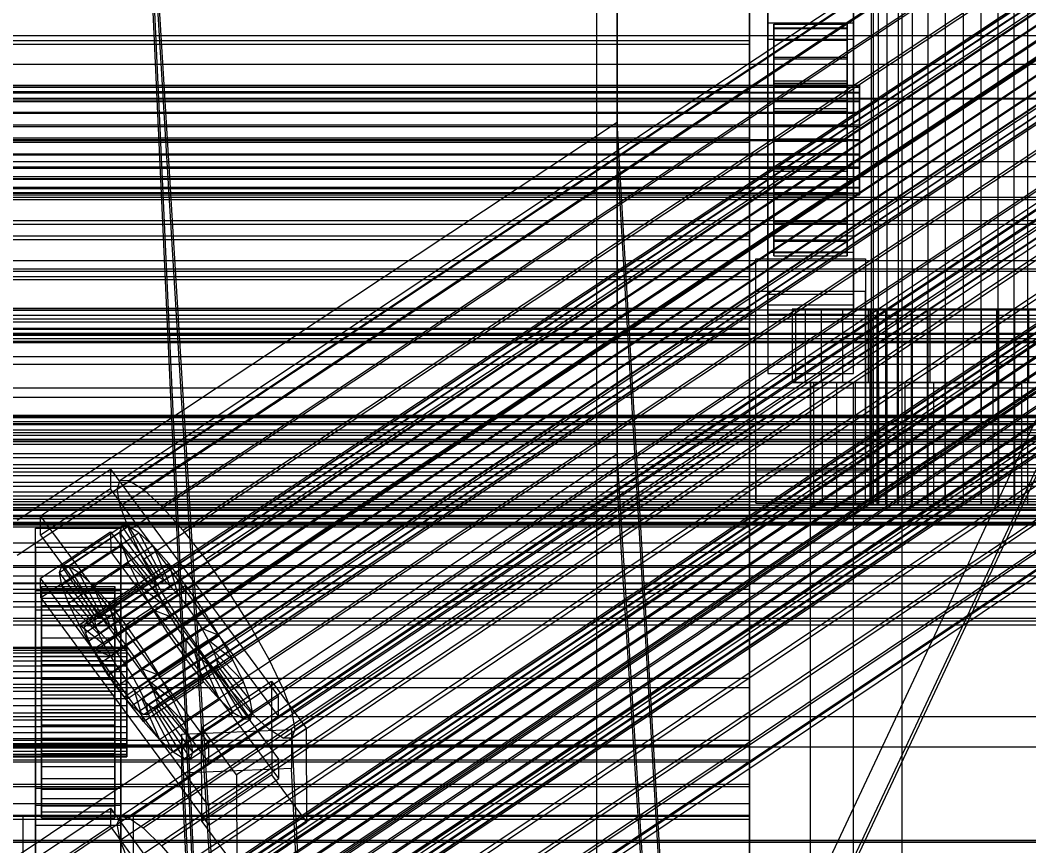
# Model space of a CAD drawing. Header units: millimetres. Extents: x -2500 to 58855, y -53268 to 6837.
# Drawn here: x 130.5 to 295.7, y -35105.9 to -34970.6 of the extents above; entities that cross this region are included whole.
import ezdxf

# ---------------------------------------------------------------- set-up
doc = ezdxf.new("R2010")
doc.units = ezdxf.units.MM
for name, color, linetype, lineweight in [('COTAS_R', 1, 'Continuous', 0), ('frontal_briquetadora', 7, 'Continuous', 0), ('frontal_C01', 7, 'Continuous', 0), ('frontal_C02', 7, 'Continuous', 0), ('frontal_C03', 7, 'Continuous', 0), ('frontal_C05', 7, 'Continuous', 0), ('frontal_dos-mix', 7, 'Continuous', 0), ('frontal_mezcladora', 7, 'Continuous', 0), ('frontal_mix-C02', 7, 'Continuous', 0), ('frontal_secador', 7, 'Continuous', 0), ('frontal_tolva-C01', 7, 'Continuous', 0)]:
    doc.layers.add(name, color=color, linetype=linetype, lineweight=lineweight)
doc.dimstyles.new('R19_100', dxfattribs={"dimtxt": 250, "dimasz": 150, "dimexe": 150, "dimexo": 80, "dimgap": 100, "dimtad": 1, "dimtih": 1, "dimtoh": 1, "dimdsep": 46, "dimcen": 0.09, "dimadec": 0, "dimazin": 0, "dimtfac": 1, "dimtdec": 4, "dimtofl": 0, "dimtmove": 0, "dimatfit": 3, "dimfxl": 1, "dimtolj": 1, "dimtzin": 0, "dimarcsym": 0})

# ---------------------------------------------------------------- blocks, each defined once
blk = doc.blocks.new('*D37')
at = {"layer": 'COTAS_R', "color": 0, "lineweight": -2, "transparency": 16777216}
for p, q in [((-1750, -35420), (-1750, -34450)), ((2600, -35420), (2600, -34450)), ((-1600, -34600), (2450, -34600))]:
    blk.add_line(p, q, dxfattribs=at)
at = {"layer": 'COTAS_R', "color": 0, "transparency": 16777216}
for points in [[(-1600, -34575), (-1600, -34625), (-1750, -34600)], [(2450, -34575), (2450, -34625), (2600, -34600)]]:
    blk.add_solid(points, dxfattribs=at)
at = {"layer": 'Defpoints', "color": 0, "transparency": 16777216}
for p in [(2600, -34600), (-1750, -35500), (2600, -35500)]:
    blk.add_point(p, dxfattribs=at)

msp = doc.modelspace()

# ---------------------------------------------------------------- linework, layer by layer
at = {"layer": 'frontal_briquetadora'}
for p, q in [((-1330, -35000), (490, -35000)), ((-1330, -35010), (490, -35010))]:
    msp.add_line(p, q, dxfattribs=at)
at = {"layer": 'frontal_C01'}
for p, q in [((250, -35735.764), (250, -32680.37)), ((250, -32685.104), (250, -35740.498)), ((228.298, -34987.381), (228.298, -34675.195)), ((228.298, -34680.882), (228.298, -34993.069)), ((146.872, -35046.022), (331.181, -34923.69)), ((148.32, -35046.029), (332.629, -34923.698)), ((146.383, -35047.455), (330.692, -34925.124)), ((150.629, -35047.476), (334.938, -34925.145)), ((141.045, -35069.965), (354.844, -34928.061)), ((141.218, -35069.457), (355.017, -34927.553)), ((141.731, -35069.46), (355.53, -34927.555)), ((142.549, -35069.973), (356.348, -34928.068)), ((146.887, -35050.232), (331.197, -34927.9)), ((153.641, -35050.265), (337.95, -34927.934)), ((141.224, -35070.949), (355.022, -34929.044)), ((143.617, -35070.961), (357.415, -34929.056)), ((141.742, -35072.341), (355.541, -34930.437)), ((144.861, -35072.357), (358.659, -34930.452)), ((148.35, -35054.162), (332.659, -34931.83)), ((157.152, -35054.205), (341.461, -34931.874)), ((142.565, -35074.048), (356.363, -34932.143)), ((359.995, -34932.161), (146.196, -35074.066)), ((143.635, -35075.952), (357.434, -34934.047)), ((147.533, -35075.971), (361.332, -34934.067)), ((144.881, -35077.924), (358.68, -34936.019)), ((148.779, -35077.943), (362.578, -34936.039)), ((150.672, -35058.977), (334.981, -34936.646)), ((345.231, -34936.697), (160.922, -35059.028)), ((146.218, -35079.829), (360.017, -34937.925)), ((149.85, -35079.847), (363.648, -34937.943)), ((147.554, -35081.538), (361.352, -34939.634)), ((150.672, -35081.553), (364.471, -34939.649)), ((148.798, -35082.934), (362.596, -34941.03)), ((151.191, -35082.946), (364.989, -34941.042)), ((149.865, -35083.922), (363.664, -34942.018)), ((150.683, -35084.435), (364.482, -34942.531)), ((151.196, -35084.438), (364.995, -34942.533)), ((151.369, -35083.93), (365.168, -34942.025)), ((153.694, -35064.351), (338.003, -34942.02)), ((164.693, -35064.406), (349.002, -34942.074)), ((157.211, -35069.916), (341.52, -34947.585)), ((168.21, -35069.971), (352.519, -34947.639)), ((160.982, -35075.293), (345.291, -34952.962)), ((171.232, -35075.344), (355.541, -34953.013)), ((164.752, -35080.116), (349.061, -34957.785)), ((173.554, -35080.16), (357.863, -34957.829)), ((168.263, -35084.057), (352.572, -34961.725)), ((175.016, -35084.09), (359.326, -34961.759)), ((171.275, -35086.845), (355.584, -34964.514)), ((175.521, -35086.867), (359.83, -34964.535)), ((173.584, -35088.293), (357.893, -34965.961)), ((175.032, -35088.3), (359.341, -34965.968)), ((450, -34983.421), (-450, -34983.421)), ((228.298, -34987.381), (130, -35052.625)), ((250, -35358.334), (228.298, -34987.381)), ((228.298, -34987.381), (228.298, -34993.069)), ((130, -35058.312), (228.298, -34993.069)), ((228.298, -34993.069), (250, -35364.021)), ((-450, -34996.228), (450, -34996.228)), ((133.809, -35051.836), (145.277, -35044.225)), ((145.277, -35044.225), (145.289, -35047.426)), ((145.277, -35044.225), (172.809, -35081.464)), ((146.383, -35047.455), (146.872, -35046.022)), ((146.872, -35046.022), (148.32, -35046.029)), ((148.32, -35046.029), (150.629, -35047.476)), ((145.289, -35047.426), (133.821, -35055.038)), ((172.821, -35084.665), (145.289, -35047.426)), ((146.887, -35050.232), (146.383, -35047.455)), ((150.629, -35047.476), (153.641, -35050.265)), ((148.35, -35054.162), (146.887, -35050.232)), ((153.641, -35050.265), (157.152, -35054.205)), ((133.821, -35055.038), (133.809, -35051.836)), ((161.341, -35089.075), (133.809, -35051.836)), ((133, -35057.064), (133, -35053.862)), ((133, -35053.862), (147, -35053.862)), ((133, -35099.336), (133, -35053.862)), ((137.313, -35060.047), (147.143, -35053.523)), ((138.396, -35060.053), (148.226, -35053.528)), ((147.143, -35053.523), (146.777, -35054.595)), ((147, -35053.862), (147, -35057.064)), ((147, -35053.862), (147, -35099.336)), ((148.226, -35053.528), (147.143, -35053.523)), ((147.143, -35053.523), (152.686, -35061.845)), ((149.953, -35054.611), (148.226, -35053.528)), ((148.226, -35053.528), (153.199, -35061.848)), ((150.672, -35058.977), (148.35, -35054.162)), ((157.152, -35054.205), (160.922, -35059.028)), ((133.821, -35055.038), (161.353, -35092.277)), ((133.847, -35062.082), (145.315, -35054.47)), ((136.948, -35061.12), (146.777, -35054.595)), ((140.123, -35061.135), (149.953, -35054.611)), ((145.315, -35054.47), (145.327, -35057.672)), ((145.315, -35054.47), (172.847, -35091.709)), ((146.777, -35054.595), (152.513, -35062.353)), ((146.777, -35054.595), (147.155, -35056.672)), ((152.207, -35056.697), (149.953, -35054.611)), ((149.953, -35054.611), (154.017, -35062.361)), ((147, -35057.064), (133, -35057.064)), ((133, -35057.064), (133, -35102.537)), ((137.325, -35063.196), (147.155, -35056.672)), ((142.377, -35063.221), (152.207, -35056.697)), ((147, -35102.537), (147, -35057.064)), ((147.155, -35056.672), (152.692, -35063.337)), ((147.155, -35056.672), (148.249, -35059.612)), ((154.833, -35059.645), (152.207, -35056.697)), ((152.207, -35056.697), (155.085, -35063.349)), ((145.327, -35057.672), (133.859, -35065.284)), ((172.859, -35094.911), (145.327, -35057.672)), ((153.694, -35064.351), (150.672, -35058.977)), ((160.922, -35059.028), (164.693, -35064.406)), ((136.948, -35061.12), (137.313, -35060.047)), ((142.856, -35068.37), (137.313, -35060.047)), ((137.313, -35060.047), (138.396, -35060.053)), ((143.369, -35068.372), (138.396, -35060.053)), ((138.396, -35060.053), (140.123, -35061.135)), ((138.419, -35066.136), (148.249, -35059.612)), ((145.003, -35066.169), (154.833, -35059.645)), ((148.249, -35059.612), (153.21, -35064.73)), ((148.249, -35059.612), (149.985, -35063.214)), ((157.653, -35063.252), (154.833, -35059.645)), ((154.833, -35059.645), (156.329, -35064.745)), ((133.859, -35065.284), (133.847, -35062.082)), ((161.379, -35099.321), (133.847, -35062.082)), ((142.683, -35068.878), (136.948, -35061.12)), ((137.325, -35063.196), (136.948, -35061.12)), ((144.188, -35068.885), (140.123, -35061.135)), ((140.123, -35061.135), (142.377, -35063.221)), ((152.513, -35062.353), (142.683, -35068.878)), ((152.686, -35061.845), (142.856, -35068.37)), ((153.199, -35061.848), (143.369, -35068.372)), ((154.017, -35062.361), (144.188, -35068.885)), ((152.513, -35062.353), (152.686, -35061.845)), ((152.692, -35063.337), (152.513, -35062.353)), ((152.686, -35061.845), (153.199, -35061.848)), ((153.199, -35061.848), (154.017, -35062.361)), ((154.017, -35062.361), (155.085, -35063.349)), ((133, -35067.31), (133, -35064.108)), ((133, -35064.108), (147, -35064.108)), ((133, -35109.581), (133, -35064.108)), ((134, -35073.394), (134, -35063.414)), ((134, -35063.414), (134, -35063.745)), ((134, -35063.414), (146, -35063.414)), ((134, -35064.375), (134, -35063.414)), ((134, -35073.55), (134, -35063.745)), ((134, -35063.745), (134, -35065.346)), ((134, -35063.745), (146, -35063.745)), ((142.862, -35069.861), (137.325, -35063.196)), ((138.419, -35066.136), (137.325, -35063.196)), ((140.156, -35069.738), (149.985, -35063.214)), ((145.255, -35069.873), (142.377, -35063.221)), ((142.377, -35063.221), (145.003, -35066.169)), ((152.692, -35063.337), (142.862, -35069.861)), ((155.085, -35063.349), (145.255, -35069.873)), ((146, -35063.745), (146, -35063.414)), ((146, -35063.414), (146, -35073.394)), ((146, -35063.414), (146, -35064.375)), ((146, -35065.346), (146, -35063.745)), ((146, -35063.745), (146, -35073.55)), ((147, -35064.108), (147, -35067.31)), ((147, -35064.108), (147, -35109.581)), ((157.653, -35063.252), (147.823, -35069.777)), ((149.985, -35063.214), (154.033, -35066.436)), ((149.985, -35063.214), (152.246, -35067.234)), ((153.21, -35064.73), (152.692, -35063.337)), ((155.085, -35063.349), (156.329, -35064.745)), ((157.665, -35066.454), (157.653, -35063.252)), ((160.474, -35067.275), (157.653, -35063.252)), ((133.859, -35065.284), (161.391, -35102.523)), ((134, -35073.849), (134, -35064.375)), ((134, -35064.375), (146, -35064.375)), ((134, -35066.563), (134, -35064.375)), ((134, -35074.309), (134, -35065.346)), ((134, -35065.346), (134, -35068.107)), ((134, -35065.346), (146, -35065.346)), ((153.21, -35064.73), (143.38, -35071.254)), ((146, -35064.375), (146, -35073.849)), ((146, -35064.375), (146, -35066.563)), ((146, -35068.107), (146, -35065.346)), ((146, -35065.346), (146, -35074.309)), ((156.329, -35064.745), (146.499, -35071.269)), ((154.033, -35066.436), (153.21, -35064.73)), ((157.211, -35069.916), (153.694, -35064.351)), ((156.329, -35064.745), (157.665, -35066.454)), ((164.693, -35064.406), (168.21, -35069.971)), ((147, -35067.31), (133, -35067.31)), ((133, -35067.31), (133, -35112.783)), ((134, -35074.885), (134, -35066.563)), ((134, -35066.563), (146, -35066.563)), ((134, -35069.829), (134, -35066.563)), ((143.38, -35071.254), (138.419, -35066.136)), ((140.156, -35069.738), (138.419, -35066.136)), ((142.416, -35073.758), (152.246, -35067.234)), ((154.033, -35066.436), (144.203, -35072.96)), ((146.499, -35071.269), (145.003, -35066.169)), ((145.003, -35066.169), (147.823, -35069.777)), ((146, -35066.563), (146, -35074.885)), ((146, -35066.563), (146, -35069.829)), ((147, -35112.783), (147, -35067.31)), ((147.835, -35072.978), (157.665, -35066.454)), ((150.644, -35073.799), (160.474, -35067.275)), ((152.246, -35067.234), (155.103, -35068.34)), ((152.246, -35067.234), (154.877, -35071.397)), ((155.103, -35068.34), (154.033, -35066.436)), ((157.665, -35066.454), (159.001, -35068.359)), ((160.474, -35067.275), (159.001, -35068.359)), ((163.105, -35071.438), (160.474, -35067.275)), ((134, -35075.617), (134, -35068.107)), ((134, -35068.107), (134, -35071.84)), ((134, -35068.107), (146, -35068.107)), ((142.856, -35068.37), (142.683, -35068.878)), ((142.683, -35068.878), (142.862, -35069.861)), ((143.369, -35068.372), (142.856, -35068.37)), ((144.188, -35068.885), (143.369, -35068.372)), ((145.255, -35069.873), (144.188, -35068.885)), ((155.103, -35068.34), (145.274, -35074.864)), ((146, -35071.84), (146, -35068.107)), ((146, -35068.107), (146, -35075.617)), ((159.001, -35068.359), (149.171, -35074.884)), ((156.35, -35070.312), (155.103, -35068.34)), ((159.001, -35068.359), (160.247, -35070.331)), ((134, -35076.432), (134, -35069.829)), ((134, -35069.829), (146, -35069.829)), ((134, -35073.949), (134, -35069.829)), ((144.203, -35072.96), (140.156, -35069.738)), ((142.416, -35073.758), (140.156, -35069.738)), ((141.045, -35069.965), (141.218, -35069.457)), ((141.224, -35070.949), (141.045, -35069.965)), ((141.218, -35069.457), (141.731, -35069.46)), ((141.731, -35069.46), (142.549, -35069.973)), ((142.549, -35069.973), (143.617, -35070.961)), ((142.862, -35069.861), (143.38, -35071.254)), ((146.499, -35071.269), (145.255, -35069.873)), ((146, -35069.829), (146, -35076.432)), ((146, -35069.829), (146, -35073.949)), ((156.35, -35070.312), (146.52, -35076.836)), ((147.823, -35069.777), (147.835, -35072.978)), ((147.823, -35069.777), (150.644, -35073.799)), ((160.247, -35070.331), (150.417, -35076.856)), ((154.877, -35071.397), (156.35, -35070.312)), ((157.686, -35072.217), (156.35, -35070.312)), ((160.982, -35075.293), (157.211, -35069.916)), ((163.105, -35071.438), (160.247, -35070.331)), ((160.247, -35070.331), (161.318, -35072.235)), ((168.21, -35069.971), (171.232, -35075.344)), ((134, -35077.385), (134, -35071.84)), ((134, -35071.84), (134, -35076.292)), ((134, -35071.84), (146, -35071.84)), ((141.742, -35072.341), (141.224, -35070.949)), ((142.565, -35074.048), (141.742, -35072.341)), ((143.38, -35071.254), (144.203, -35072.96)), ((143.617, -35070.961), (144.861, -35072.357)), ((144.861, -35072.357), (146.196, -35074.066)), ((145.047, -35077.921), (154.877, -35071.397)), ((146, -35076.292), (146, -35071.84)), ((146, -35071.84), (146, -35077.385)), ((147.835, -35072.978), (146.499, -35071.269)), ((157.686, -35072.217), (147.856, -35078.742)), ((161.318, -35072.235), (151.488, -35078.76)), ((153.275, -35077.962), (163.105, -35071.438)), ((154.877, -35071.397), (157.698, -35075.419)), ((157.698, -35075.419), (157.686, -35072.217)), ((159.022, -35073.926), (157.686, -35072.217)), ((165.365, -35075.457), (161.318, -35072.235)), ((161.318, -35072.235), (162.14, -35073.942)), ((165.365, -35075.457), (163.105, -35071.438)), ((-148, -35073.394), (148, -35073.394)), ((-148, -35073.55), (148, -35073.55)), ((-148, -35073.849), (148, -35073.849)), ((134, -35073.55), (134, -35073.394)), ((146, -35073.394), (134, -35073.394)), ((134, -35073.394), (134, -35073.849)), ((134, -35074.309), (134, -35073.55)), ((146, -35073.55), (134, -35073.55)), ((146, -35073.849), (134, -35073.849)), ((134, -35073.849), (134, -35074.885)), ((134, -35078.384), (134, -35073.949)), ((134, -35073.949), (146, -35073.949)), ((134, -35078.644), (134, -35073.949)), ((145.274, -35074.864), (142.416, -35073.758)), ((145.047, -35077.921), (142.416, -35073.758)), ((143.635, -35075.952), (142.565, -35074.048)), ((144.203, -35072.96), (145.274, -35074.864)), ((146, -35073.394), (146, -35073.55)), ((146, -35073.849), (146, -35073.394)), ((146, -35073.55), (146, -35074.309)), ((146, -35074.885), (146, -35073.849)), ((146, -35073.949), (146, -35078.384)), ((146, -35073.949), (146, -35078.644)), ((146.196, -35074.066), (147.533, -35075.971)), ((149.171, -35074.884), (147.835, -35072.978)), ((148, -35073.55), (148, -35073.394)), ((148, -35073.394), (148, -35073.849)), ((148, -35074.309), (148, -35073.55)), ((148, -35073.849), (148, -35074.885)), ((149.171, -35074.884), (150.644, -35073.799)), ((159.022, -35073.926), (149.192, -35080.451)), ((150.644, -35073.799), (153.275, -35077.962)), ((162.14, -35073.942), (152.311, -35080.466)), ((160.518, -35079.027), (159.022, -35073.926)), ((160.266, -35075.322), (159.022, -35073.926)), ((167.102, -35079.06), (162.14, -35073.942)), ((162.14, -35073.942), (162.659, -35075.334)), ((-148, -35074.309), (148, -35074.309)), ((-148, -35074.885), (148, -35074.885)), ((-148, -35075.617), (148, -35075.617)), ((134, -35075.617), (134, -35074.309)), ((146, -35074.309), (134, -35074.309)), ((146, -35074.885), (134, -35074.885)), ((134, -35074.885), (134, -35076.432)), ((134, -35077.385), (134, -35075.617)), ((146, -35075.617), (134, -35075.617)), ((145.274, -35074.864), (146.52, -35076.836)), ((146, -35074.309), (146, -35075.617)), ((146, -35076.432), (146, -35074.885)), ((146, -35075.617), (146, -35077.385)), ((147.868, -35081.943), (157.698, -35075.419)), ((148, -35075.617), (148, -35074.309)), ((148, -35074.885), (148, -35076.432)), ((148, -35077.385), (148, -35075.617)), ((150.417, -35076.856), (149.171, -35074.884)), ((160.266, -35075.322), (150.436, -35081.847)), ((162.659, -35075.334), (152.829, -35081.859)), ((155.535, -35081.982), (165.365, -35075.457)), ((157.698, -35075.419), (160.518, -35079.027)), ((163.144, -35081.974), (160.266, -35075.322)), ((161.333, -35076.31), (160.266, -35075.322)), ((164.752, -35080.116), (160.982, -35075.293)), ((168.196, -35081.999), (162.659, -35075.334)), ((162.659, -35075.334), (162.837, -35076.318)), ((167.102, -35079.06), (165.365, -35075.457)), ((171.232, -35075.344), (173.554, -35080.16)), ((-148, -35076.432), (148, -35076.432)), ((-148, -35077.385), (148, -35077.385)), ((134, -35076.292), (134, -35079.494)), ((146, -35076.292), (134, -35076.292)), ((134, -35076.292), (134, -35081.158)), ((146, -35076.432), (134, -35076.432)), ((134, -35076.432), (134, -35078.384)), ((134, -35079.494), (134, -35077.385)), ((146, -35077.385), (134, -35077.385)), ((144.881, -35077.924), (143.635, -35075.952)), ((146.52, -35076.836), (145.047, -35077.921)), ((146, -35079.494), (146, -35076.292)), ((146, -35081.158), (146, -35076.292)), ((146, -35078.384), (146, -35076.432)), ((146, -35077.385), (146, -35079.494)), ((146.52, -35076.836), (147.856, -35078.742)), ((147.533, -35075.971), (148.779, -35077.943)), ((148, -35076.432), (148, -35078.384)), ((148, -35079.494), (148, -35077.385)), ((151.488, -35078.76), (150.417, -35076.856)), ((150.417, -35076.856), (153.275, -35077.962)), ((161.333, -35076.31), (151.503, -35082.835)), ((162.151, -35076.823), (152.321, -35083.348)), ((162.664, -35076.826), (152.835, -35083.35)), ((162.837, -35076.318), (153.008, -35082.842)), ((165.397, -35084.06), (161.333, -35076.31)), ((162.151, -35076.823), (161.333, -35076.31)), ((167.125, -35085.143), (162.151, -35076.823)), ((162.664, -35076.826), (162.151, -35076.823)), ((162.837, -35076.318), (162.664, -35076.826)), ((168.208, -35085.148), (162.664, -35076.826)), ((168.573, -35084.076), (162.837, -35076.318)), ((-148, -35078.384), (148, -35078.384)), ((146, -35078.384), (134, -35078.384)), ((134, -35078.384), (134, -35080.608)), ((134, -35080.608), (134, -35078.644)), ((134, -35078.644), (146, -35078.644)), ((134, -35083.593), (134, -35078.644)), ((146.218, -35079.829), (144.881, -35077.924)), ((147.868, -35081.943), (145.047, -35077.921)), ((146, -35080.608), (146, -35078.384)), ((146, -35078.644), (146, -35080.608)), ((146, -35078.644), (146, -35083.593)), ((147.856, -35078.742), (147.868, -35081.943)), ((147.856, -35078.742), (149.192, -35080.451)), ((148, -35078.384), (148, -35080.608)), ((148.779, -35077.943), (149.85, -35079.847)), ((150.688, -35085.551), (160.518, -35079.027)), ((152.311, -35080.466), (151.488, -35078.76)), ((151.488, -35078.76), (155.535, -35081.982)), ((153.275, -35077.962), (155.535, -35081.982)), ((157.272, -35085.584), (167.102, -35079.06)), ((160.19, -35086.563), (171.658, -35078.951)), ((160.518, -35079.027), (163.144, -35081.974)), ((168.196, -35081.999), (167.102, -35079.06)), ((171.658, -35078.951), (171.715, -35094.32)), ((171.658, -35078.951), (177.394, -35086.71)), ((148, -35079.494), (-148, -35079.494)), ((-148, -35080.608), (148, -35080.608)), ((134, -35079.494), (146, -35079.494)), ((134, -35081.799), (134, -35079.494)), ((146, -35080.608), (134, -35080.608)), ((134, -35080.608), (134, -35082.952)), ((146, -35079.494), (146, -35081.799)), ((146, -35082.952), (146, -35080.608)), ((147.554, -35081.538), (146.218, -35079.829)), ((148, -35081.799), (148, -35079.494)), ((148, -35080.608), (148, -35082.952)), ((149.192, -35080.451), (150.688, -35085.551)), ((149.192, -35080.451), (150.436, -35081.847)), ((149.85, -35079.847), (150.672, -35081.553)), ((152.829, -35081.859), (152.311, -35080.466)), ((152.311, -35080.466), (157.272, -35085.584)), ((168.263, -35084.057), (164.752, -35080.116)), ((173.554, -35080.16), (175.016, -35084.09)), ((-148, -35081.799), (148, -35081.799)), ((134, -35081.799), (134, -35081.158)), ((134, -35081.158), (134, -35086.107)), ((134, -35081.158), (146, -35081.158)), ((134, -35084.143), (134, -35081.799)), ((146, -35081.799), (134, -35081.799)), ((146, -35086.107), (146, -35081.158)), ((146, -35081.158), (146, -35081.799)), ((146, -35081.799), (146, -35084.143)), ((148.798, -35082.934), (147.554, -35081.538)), ((150.688, -35085.551), (147.868, -35081.943)), ((148, -35084.143), (148, -35081.799)), ((150.436, -35081.847), (153.314, -35088.499)), ((150.436, -35081.847), (151.503, -35082.835)), ((150.672, -35081.553), (151.191, -35082.946)), ((153.008, -35082.842), (152.829, -35081.859)), ((152.829, -35081.859), (158.366, -35088.524)), ((153.314, -35088.499), (163.144, -35081.974)), ((155.535, -35081.982), (157.272, -35085.584)), ((158.366, -35088.524), (168.196, -35081.999)), ((172.809, -35081.464), (161.341, -35089.075)), ((163.144, -35081.974), (165.397, -35084.06)), ((168.573, -35084.076), (168.196, -35081.999)), ((172.821, -35084.665), (172.809, -35081.464)), ((-148, -35082.952), (148, -35082.952)), ((134, -35082.952), (134, -35083.593)), ((146, -35082.952), (134, -35082.952)), ((134, -35082.952), (134, -35085.257)), ((134, -35083.593), (146, -35083.593)), ((134, -35088.459), (134, -35083.593)), ((146, -35083.593), (146, -35082.952)), ((146, -35085.257), (146, -35082.952)), ((146, -35083.593), (146, -35088.459)), ((148, -35082.952), (148, -35085.257)), ((149.865, -35083.922), (148.798, -35082.934)), ((150.683, -35084.435), (149.865, -35083.922)), ((151.191, -35082.946), (151.369, -35083.93)), ((151.369, -35083.93), (151.196, -35084.438)), ((151.503, -35082.835), (155.567, -35090.585)), ((151.503, -35082.835), (152.321, -35083.348)), ((152.321, -35083.348), (157.295, -35091.667)), ((152.321, -35083.348), (152.835, -35083.35)), ((152.835, -35083.35), (153.008, -35082.842)), ((152.835, -35083.35), (158.378, -35091.673)), ((153.008, -35082.842), (158.743, -35090.6)), ((155.567, -35090.585), (165.397, -35084.06)), ((165.397, -35084.06), (167.125, -35085.143)), ((171.275, -35086.845), (168.263, -35084.057)), ((-148, -35084.143), (148, -35084.143)), ((-148, -35085.257), (148, -35085.257)), ((134, -35086.367), (134, -35084.143)), ((134, -35084.143), (134, -35086.107)), ((146, -35084.143), (134, -35084.143)), ((134, -35085.257), (134, -35088.459)), ((146, -35085.257), (134, -35085.257)), ((134, -35085.257), (134, -35087.365)), ((146, -35086.107), (146, -35084.143)), ((146, -35084.143), (146, -35086.367)), ((146, -35088.459), (146, -35085.257)), ((146, -35087.365), (146, -35085.257)), ((148, -35086.367), (148, -35084.143)), ((148, -35085.257), (148, -35087.365)), ((151.196, -35084.438), (150.683, -35084.435)), ((153.314, -35088.499), (150.688, -35085.551)), ((157.272, -35085.584), (158.366, -35088.524)), ((157.295, -35091.667), (167.125, -35085.143)), ((158.378, -35091.673), (168.208, -35085.148)), ((158.743, -35090.6), (168.573, -35084.076)), ((161.353, -35092.277), (172.821, -35084.665)), ((167.125, -35085.143), (168.208, -35085.148)), ((168.208, -35085.148), (168.573, -35084.076)), ((175.016, -35084.09), (175.521, -35086.867)), ((-148, -35086.367), (148, -35086.367)), ((-148, -35087.365), (148, -35087.365)), ((134, -35086.107), (134, -35090.801)), ((134, -35086.107), (146, -35086.107)), ((134, -35088.318), (134, -35086.367)), ((134, -35086.367), (134, -35090.801)), ((146, -35086.367), (134, -35086.367)), ((134, -35087.365), (134, -35092.91)), ((146, -35087.365), (134, -35087.365)), ((134, -35087.365), (134, -35089.134)), ((146, -35090.801), (146, -35086.107)), ((146, -35090.801), (146, -35086.367)), ((146, -35086.367), (146, -35088.318)), ((146, -35092.91), (146, -35087.365)), ((146, -35089.134), (146, -35087.365)), ((148, -35088.318), (148, -35086.367)), ((148, -35087.365), (148, -35089.134)), ((156.962, -35087.633), (174.943, -35086.846)), ((160.247, -35101.932), (160.19, -35086.563)), ((165.926, -35094.321), (160.19, -35086.563)), ((177.394, -35086.71), (165.926, -35094.321)), ((173.584, -35088.293), (171.275, -35086.845)), ((174.943, -35086.846), (174.943, -35093.25)), ((174.943, -35086.846), (177.811, -35145.665)), ((175.521, -35086.867), (175.032, -35088.3)), ((177.451, -35102.078), (177.394, -35086.71)), ((-148, -35088.318), (148, -35088.318)), ((134, -35089.865), (134, -35088.318)), ((134, -35088.318), (134, -35094.922)), ((146, -35088.318), (134, -35088.318)), ((134, -35088.459), (146, -35088.459)), ((134, -35092.91), (134, -35088.459)), ((146, -35094.922), (146, -35088.318)), ((146, -35088.318), (146, -35089.865)), ((146, -35088.459), (146, -35092.91)), ((148, -35089.865), (148, -35088.318)), ((155.567, -35090.585), (153.314, -35088.499)), ((156.962, -35094.037), (156.962, -35087.633)), ((159.83, -35146.452), (156.962, -35087.633)), ((158.366, -35088.524), (158.743, -35090.6)), ((175.032, -35088.3), (173.584, -35088.293)), ((-148, -35089.134), (148, -35089.134)), ((-148, -35089.865), (148, -35089.865)), ((-148, -35090.442), (148, -35090.442)), ((134, -35089.134), (134, -35096.643)), ((146, -35089.134), (134, -35089.134)), ((134, -35089.134), (134, -35090.442)), ((134, -35090.901), (134, -35089.865)), ((134, -35089.865), (134, -35098.187)), ((146, -35089.865), (134, -35089.865)), ((134, -35090.442), (134, -35099.405)), ((146, -35090.442), (134, -35090.442)), ((134, -35090.442), (134, -35091.2)), ((146, -35096.643), (146, -35089.134)), ((146, -35090.442), (146, -35089.134)), ((146, -35098.187), (146, -35089.865)), ((146, -35089.865), (146, -35090.901)), ((146, -35099.405), (146, -35090.442)), ((146, -35091.2), (146, -35090.442)), ((148, -35089.134), (148, -35090.442)), ((148, -35090.901), (148, -35089.865)), ((148, -35090.442), (148, -35091.2)), ((157.295, -35091.667), (155.567, -35090.585)), ((158.743, -35090.6), (158.378, -35091.673)), ((161.341, -35089.075), (161.353, -35092.277)), ((-148, -35090.901), (148, -35090.901)), ((-148, -35091.2), (148, -35091.2)), ((-148, -35091.357), (148, -35091.357)), ((134, -35090.801), (134, -35094.922)), ((134, -35090.801), (146, -35090.801)), ((134, -35091.357), (134, -35090.901)), ((134, -35090.901), (134, -35100.375)), ((146, -35090.901), (134, -35090.901)), ((134, -35091.2), (134, -35101.005)), ((146, -35091.2), (134, -35091.2)), ((134, -35091.2), (134, -35091.357)), ((134, -35091.357), (134, -35101.336)), ((146, -35091.357), (134, -35091.357)), ((146, -35094.922), (146, -35090.801)), ((146, -35100.375), (146, -35090.901)), ((146, -35090.901), (146, -35091.357)), ((146, -35101.005), (146, -35091.2)), ((146, -35091.357), (146, -35091.2)), ((146, -35101.336), (146, -35091.357)), ((148, -35091.357), (148, -35090.901)), ((148, -35091.2), (148, -35091.357)), ((158.378, -35091.673), (157.295, -35091.667)), ((172.847, -35091.709), (161.379, -35099.321)), ((172.859, -35094.911), (172.847, -35091.709)), ((134, -35092.91), (146, -35092.91)), ((134, -35096.643), (134, -35092.91)), ((146, -35092.91), (146, -35096.643)), ((174.943, -35093.25), (156.962, -35094.037)), ((177.811, -35152.07), (174.943, -35093.25)), ((134, -35094.922), (134, -35098.187)), ((134, -35094.922), (146, -35094.922)), ((146, -35098.187), (146, -35094.922)), ((159.83, -35152.856), (156.962, -35094.037)), ((171.715, -35094.32), (160.247, -35101.932)), ((161.391, -35102.523), (172.859, -35094.911)), ((165.926, -35094.321), (165.983, -35109.69)), ((177.451, -35102.078), (171.715, -35094.32)), ((133, -35111.849), (133, -35096.48)), ((133, -35096.48), (147, -35096.48)), ((133, -35105.954), (133, -35096.48)), ((134, -35096.643), (146, -35096.643)), ((134, -35099.405), (134, -35096.643)), ((146, -35096.643), (146, -35099.405)), ((147, -35096.48), (147, -35111.849)), ((147, -35096.48), (147, -35105.954)), ((134, -35098.187), (134, -35100.375)), ((134, -35098.187), (146, -35098.187)), ((146, -35100.375), (146, -35098.187)), ((147, -35099.336), (133, -35099.336)), ((133, -35099.336), (133, -35102.537)), ((134, -35099.405), (146, -35099.405)), ((134, -35101.005), (134, -35099.405)), ((134, -35100.375), (134, -35101.336)), ((134, -35100.375), (146, -35100.375)), ((146, -35099.405), (146, -35101.005)), ((146, -35101.336), (146, -35100.375)), ((147, -35102.537), (147, -35099.336)), ((161.379, -35099.321), (161.391, -35102.523)), ((131, -35107.366), (131, -35100.963)), ((131, -35100.963), (149, -35100.963)), ((131, -35146.057), (131, -35100.963)), ((134, -35101.005), (146, -35101.005)), ((134, -35101.336), (134, -35101.005)), ((134, -35101.336), (146, -35101.336)), ((146, -35101.005), (146, -35101.336)), ((149, -35100.963), (149, -35107.366)), ((149, -35100.963), (149, -35146.057)), ((160.247, -35101.932), (165.983, -35109.69)), ((165.983, -35109.69), (177.451, -35102.078)), ((133, -35102.537), (147, -35102.537))]:
    msp.add_line(p, q, dxfattribs=at)
at = {"layer": 'frontal_C02'}
for p, q in [((250, -35767.535), (250, -32976.99)), ((250, -32981.769), (250, -35772.314)), ((228.298, -35041.759), (228.298, -34756.938)), ((228.298, -34762.679), (228.298, -35047.5)), ((450, -34977.896), (-450, -34977.896)), ((146.872, -35101.153), (331.181, -34977.669)), ((148.32, -35101.35), (332.629, -34977.866)), ((146.383, -35102.397), (330.692, -34978.913)), ((150.629, -35102.974), (334.938, -34979.49)), ((141.218, -35124.679), (355.017, -34981.438)), ((141.731, -35124.749), (355.53, -34981.508)), ((146.887, -35104.996), (331.197, -34981.512)), ((141.045, -35125.12), (354.844, -34981.879)), ((141.224, -35126.041), (355.022, -34982.799)), ((142.549, -35125.324), (356.348, -34982.083)), ((143.617, -35126.366), (357.415, -34983.125)), ((153.641, -35105.914), (337.95, -34982.43)), ((141.742, -35127.379), (355.541, -34984.138)), ((144.861, -35127.804), (358.659, -34984.562)), ((142.565, -35129.044), (356.363, -34985.803)), ((359.995, -34986.297), (146.196, -35129.538)), ((148.35, -35108.774), (332.659, -34985.29)), ((157.152, -35109.971), (341.461, -34986.487)), ((143.635, -35130.922), (357.434, -34987.681)), ((147.533, -35131.452), (361.332, -34988.211)), ((144.881, -35132.885), (358.68, -34989.644)), ((148.779, -35133.415), (362.578, -34990.174)), ((150.672, -35113.473), (334.981, -34989.989)), ((345.231, -34991.382), (160.922, -35114.866)), ((146.218, -35134.799), (360.017, -34991.558)), ((149.85, -35135.293), (363.648, -34992.051)), ((147.554, -35136.534), (361.352, -34993.292)), ((148.798, -35137.971), (362.596, -34994.73)), ((150.672, -35136.958), (364.471, -34993.716)), ((149.865, -35139.013), (363.664, -34995.771)), ((150.683, -35139.588), (364.482, -34996.347)), ((151.191, -35138.296), (364.989, -34995.055)), ((151.196, -35139.658), (364.995, -34996.416)), ((151.369, -35139.217), (365.168, -34995.976)), ((153.694, -35118.772), (338.003, -34995.288)), ((164.693, -35120.268), (349.002, -34996.784)), ((450, -34999.677), (-450, -34999.677)), ((157.211, -35124.312), (341.52, -35000.828)), ((168.21, -35125.807), (352.519, -35002.323)), ((160.982, -35129.713), (345.291, -35006.229)), ((171.232, -35131.107), (355.541, -35007.623)), ((164.752, -35134.609), (349.061, -35011.125)), ((-450, -35011.368), (450, -35011.368)), ((173.554, -35135.806), (357.863, -35012.322)), ((168.263, -35138.665), (352.572, -35015.181)), ((175.016, -35139.584), (359.326, -35016.1)), ((-311.15, -35018.945), (311.15, -35018.945)), ((-311.15, -35019.581), (311.15, -35019.581)), ((171.275, -35141.606), (355.584, -35018.122)), ((175.521, -35142.183), (359.83, -35018.699)), ((-311.15, -35020.039), (311.15, -35020.039)), ((173.584, -35143.229), (357.893, -35019.745)), ((175.032, -35143.426), (359.341, -35019.942)), ((-311.15, -35021.904), (311.15, -35021.904)), ((-311.15, -35022.788), (311.15, -35022.788)), ((-311.15, -35025.755), (311.15, -35025.755)), ((-311.15, -35027.005), (311.15, -35027.005)), ((-311.15, -35030.872), (311.15, -35030.872)), ((-311.15, -35032.403), (311.15, -35032.403)), ((-440, -35035.335), (440, -35035.335)), ((-440, -35035.561), (440, -35035.561)), ((-440, -35035.723), (440, -35035.723)), ((-440, -35036.384), (440, -35036.384)), ((-440, -35036.697), (440, -35036.697)), ((-440, -35037.748), (440, -35037.748)), ((311.15, -35036.906), (-311.15, -35036.906)), ((-440, -35038.191), (440, -35038.191)), ((-311.15, -35038.613), (311.15, -35038.613)), ((-440, -35039.561), (440, -35039.561)), ((-440, -35040.104), (440, -35040.104)), ((440, -35041.699), (-440, -35041.699)), ((-440, -35042.304), (440, -35042.304)), ((228.298, -35041.759), (130, -35107.617)), ((250, -35386.528), (228.298, -35041.759)), ((228.298, -35041.759), (228.298, -35047.5)), ((-440, -35044.017), (440, -35044.017)), ((-311.15, -35043.446), (311.15, -35043.446)), ((-440, -35044.643), (440, -35044.643)), ((-311.15, -35045.213), (311.15, -35045.213)), ((-440, -35046.355), (440, -35046.355)), ((-440, -35046.96), (440, -35046.96)), ((130, -35113.358), (228.298, -35047.5)), ((228.298, -35047.5), (250, -35392.269)), ((-440, -35048.556), (440, -35048.556)), ((-440, -35049.098), (440, -35049.098)), ((-440, -35050.468), (440, -35050.468)), ((-440, -35050.911), (440, -35050.911)), ((-311.15, -35050.046), (311.15, -35050.046)), ((-440, -35051.963), (440, -35051.963)), ((-440, -35052.276), (440, -35052.276)), ((-311.15, -35051.753), (311.15, -35051.753)), ((-440, -35052.937), (440, -35052.937)), ((-440, -35053.099), (440, -35053.099)), ((-440, -35053.324), (440, -35053.324)), ((-311.15, -35056.257), (311.15, -35056.257)), ((-311.15, -35057.787), (311.15, -35057.787)), ((-311.15, -35061.654), (311.15, -35061.654)), ((-311.15, -35062.904), (311.15, -35062.904)), ((-311.15, -35065.872), (311.15, -35065.872)), ((-311.15, -35066.755), (311.15, -35066.755)), ((-311.15, -35068.621), (311.15, -35068.621)), ((-311.15, -35069.078), (311.15, -35069.078)), ((-311.15, -35069.714), (311.15, -35069.714)), ((133.809, -35107.469), (145.277, -35099.785)), ((145.277, -35099.785), (145.289, -35102.708)), ((145.277, -35099.785), (172.809, -35137.378)), ((146.383, -35102.397), (146.872, -35101.153)), ((146.872, -35101.153), (148.32, -35101.35)), ((148.32, -35101.35), (150.629, -35102.974)), ((145.289, -35102.708), (133.821, -35110.392)), ((172.821, -35140.301), (145.289, -35102.708)), ((146.887, -35104.996), (146.383, -35102.397)), ((150.629, -35102.974), (153.641, -35105.914)), ((148.35, -35108.774), (146.887, -35104.996)), ((153.641, -35105.914), (157.152, -35109.971))]:
    msp.add_line(p, q, dxfattribs=at)
at = {"layer": 'frontal_C03'}
for p, q in [((250, -35246.305), (250, -32596.305)), ((250, -32601.121), (250, -35251.121)), ((250, -35047.916), (250, -34953.658)), ((250, -34959.436), (250, -35053.695)), ((253, -35008.675), (253, -34962.448)), ((267, -34962.448), (267, -35008.675)), ((253, -34965.142), (253, -35011.368)), ((267, -35011.368), (267, -34965.142)), ((250, -34973.954), (250, -34967.382)), ((250, -34967.874), (250, -34974.557)), ((253, -34973.759), (253, -34971.066)), ((253, -34971.066), (267, -34971.066)), ((253, -35017.293), (253, -34971.066)), ((254, -34981.255), (254, -34971.255)), ((254, -34971.255), (254, -34971.849)), ((254, -34971.255), (266, -34971.255)), ((254, -34971.956), (254, -34971.255)), ((266, -34971.849), (266, -34971.255)), ((266, -34971.255), (266, -34981.255)), ((266, -34971.255), (266, -34971.956)), ((267, -34971.066), (267, -34973.759)), ((267, -34971.066), (267, -35017.293)), ((254, -34981.536), (254, -34971.849)), ((254, -34971.849), (254, -34973.697)), ((254, -34971.849), (266, -34971.849)), ((254, -34981.587), (254, -34971.956)), ((254, -34971.956), (266, -34971.956)), ((254, -34973.904), (254, -34971.956)), ((266, -34973.697), (266, -34971.849)), ((266, -34971.849), (266, -34981.536)), ((266, -34971.956), (266, -34981.587)), ((266, -34971.956), (266, -34973.904)), ((-250, -34973.954), (250, -34973.954)), ((-250, -34974.557), (250, -34974.557)), ((250, -34981.636), (250, -34973.954)), ((250, -34974.557), (250, -34982.309)), ((267, -34973.759), (253, -34973.759)), ((253, -34973.759), (253, -35019.986)), ((254, -34982.412), (254, -34973.697)), ((254, -34973.697), (254, -34976.674)), ((254, -34973.697), (266, -34973.697)), ((254, -34982.509), (254, -34973.904)), ((254, -34973.904), (266, -34973.904)), ((254, -34976.966), (254, -34973.904)), ((266, -34976.674), (266, -34973.697)), ((266, -34973.697), (266, -34982.412)), ((266, -34973.904), (266, -34982.509)), ((266, -34973.904), (266, -34976.966)), ((267, -35019.986), (267, -34973.759)), ((254, -34983.821), (254, -34976.674)), ((254, -34976.674), (254, -34980.576)), ((254, -34976.674), (266, -34976.674)), ((254, -34983.96), (254, -34976.966)), ((254, -34976.966), (266, -34976.966)), ((254, -34980.934), (254, -34976.966)), ((266, -34980.576), (266, -34976.674)), ((266, -34976.674), (266, -34983.821)), ((266, -34976.966), (266, -34983.96)), ((266, -34976.966), (266, -34980.934)), ((-268, -34981.255), (268, -34981.255)), ((-268, -34981.536), (268, -34981.536)), ((-268, -34981.587), (268, -34981.587)), ((254, -34985.67), (254, -34980.576)), ((254, -34980.576), (254, -34985.137)), ((254, -34980.576), (266, -34980.576)), ((254, -34985.839), (254, -34980.934)), ((254, -34980.934), (266, -34980.934)), ((254, -34985.537), (254, -34980.934)), ((254, -34981.536), (254, -34981.255)), ((266, -34981.255), (254, -34981.255)), ((254, -34981.255), (254, -34981.587)), ((254, -34982.412), (254, -34981.536)), ((266, -34981.536), (254, -34981.536)), ((266, -34981.587), (254, -34981.587)), ((254, -34981.587), (254, -34982.509)), ((266, -34985.137), (266, -34980.576)), ((266, -34980.576), (266, -34985.67)), ((266, -34980.934), (266, -34985.839)), ((266, -34980.934), (266, -34985.537)), ((266, -34981.255), (266, -34981.536)), ((266, -34981.587), (266, -34981.255)), ((266, -34981.536), (266, -34982.412)), ((266, -34982.509), (266, -34981.587)), ((268, -34981.536), (268, -34981.255)), ((268, -34981.255), (268, -34981.587)), ((268, -34982.412), (268, -34981.536)), ((268, -34981.587), (268, -34982.509)), ((-268, -34982.412), (268, -34982.412)), ((-268, -34982.509), (268, -34982.509)), ((250, -34981.636), (-250, -34981.636)), ((-250, -34982.309), (250, -34982.309)), ((250, -34989.906), (250, -34981.636)), ((250, -34982.309), (250, -34990.602)), ((254, -34983.821), (254, -34982.412)), ((266, -34982.412), (254, -34982.412)), ((266, -34982.509), (254, -34982.509)), ((254, -34982.509), (254, -34983.96)), ((266, -34982.412), (266, -34983.821)), ((266, -34983.96), (266, -34982.509)), ((268, -34983.821), (268, -34982.412)), ((268, -34982.509), (268, -34983.96)), ((-268, -34983.821), (268, -34983.821)), ((-268, -34983.96), (268, -34983.96)), ((254, -34985.67), (254, -34983.821)), ((266, -34983.821), (254, -34983.821)), ((266, -34983.96), (254, -34983.96)), ((254, -34983.96), (254, -34985.839)), ((266, -34983.821), (266, -34985.67)), ((266, -34985.839), (266, -34983.96)), ((268, -34985.67), (268, -34983.821)), ((268, -34983.96), (268, -34985.839)), ((-268, -34985.67), (268, -34985.67)), ((-268, -34985.839), (268, -34985.839)), ((254, -34985.137), (254, -34987.83)), ((266, -34985.137), (254, -34985.137)), ((254, -34985.137), (254, -34990.048)), ((254, -34988.02), (254, -34985.537)), ((254, -34985.537), (266, -34985.537)), ((254, -34990.461), (254, -34985.537)), ((254, -34987.83), (254, -34985.67)), ((266, -34985.67), (254, -34985.67)), ((266, -34985.839), (254, -34985.839)), ((254, -34985.839), (254, -34988.02)), ((266, -34987.83), (266, -34985.137)), ((266, -34990.048), (266, -34985.137)), ((266, -34985.537), (266, -34988.02)), ((266, -34985.537), (266, -34990.461)), ((266, -34985.67), (266, -34987.83)), ((266, -34988.02), (266, -34985.839)), ((268, -34987.83), (268, -34985.67)), ((268, -34985.839), (268, -34988.02)), ((268, -34987.83), (-268, -34987.83)), ((-268, -34988.02), (268, -34988.02)), ((254, -34987.83), (266, -34987.83)), ((254, -34990.156), (254, -34987.83)), ((266, -34988.02), (254, -34988.02)), ((254, -34988.02), (254, -34990.352)), ((266, -34987.83), (266, -34990.156)), ((266, -34990.352), (266, -34988.02)), ((268, -34990.156), (268, -34987.83)), ((268, -34988.02), (268, -34990.352)), ((-268, -34990.156), (268, -34990.156)), ((-268, -34990.352), (268, -34990.352)), ((-250, -34989.906), (250, -34989.906)), ((-250, -34990.602), (250, -34990.602)), ((250, -34998.2), (250, -34989.906)), ((250, -34990.602), (250, -34998.872)), ((254, -34990.156), (254, -34990.048)), ((254, -34990.048), (254, -34994.972)), ((254, -34990.048), (266, -34990.048)), ((254, -34992.489), (254, -34990.156)), ((266, -34990.156), (254, -34990.156)), ((254, -34990.352), (254, -34990.461)), ((266, -34990.352), (254, -34990.352)), ((254, -34990.352), (254, -34992.678)), ((254, -34990.461), (266, -34990.461)), ((254, -34995.371), (254, -34990.461)), ((266, -34994.972), (266, -34990.048)), ((266, -34990.048), (266, -34990.156)), ((266, -34990.156), (266, -34992.489)), ((266, -34990.461), (266, -34990.352)), ((266, -34992.678), (266, -34990.352)), ((266, -34990.461), (266, -34995.371)), ((268, -34992.489), (268, -34990.156)), ((268, -34990.352), (268, -34992.678)), ((-268, -34992.489), (268, -34992.489)), ((-268, -34992.678), (268, -34992.678)), ((254, -34994.669), (254, -34992.489)), ((254, -34992.489), (254, -34994.972)), ((266, -34992.489), (254, -34992.489)), ((254, -34992.678), (254, -34995.371)), ((266, -34992.678), (254, -34992.678)), ((254, -34992.678), (254, -34994.839)), ((266, -34994.972), (266, -34992.489)), ((266, -34992.489), (266, -34994.669)), ((266, -34995.371), (266, -34992.678)), ((266, -34994.839), (266, -34992.678)), ((268, -34994.669), (268, -34992.489)), ((268, -34992.678), (268, -34994.839)), ((-268, -34994.669), (268, -34994.669)), ((254, -34996.549), (254, -34994.669)), ((254, -34994.669), (254, -34999.575)), ((266, -34994.669), (254, -34994.669)), ((266, -34999.575), (266, -34994.669)), ((266, -34994.669), (266, -34996.549)), ((268, -34996.549), (268, -34994.669)), ((-268, -34994.839), (268, -34994.839)), ((254, -34994.839), (254, -34999.933)), ((266, -34994.839), (254, -34994.839)), ((254, -34994.839), (254, -34996.687)), ((254, -34994.972), (254, -34999.575)), ((254, -34994.972), (266, -34994.972)), ((254, -34995.371), (266, -34995.371)), ((254, -34999.933), (254, -34995.371)), ((266, -34999.933), (266, -34994.839)), ((266, -34996.687), (266, -34994.839)), ((266, -34999.575), (266, -34994.972)), ((266, -34995.371), (266, -34999.933)), ((268, -34994.839), (268, -34996.687)), ((-268, -34996.549), (268, -34996.549)), ((-268, -34996.687), (268, -34996.687)), ((-268, -34997.999), (268, -34997.999)), ((-268, -34998.097), (268, -34998.097)), ((254, -34997.999), (254, -34996.549)), ((254, -34996.549), (254, -35003.542)), ((266, -34996.549), (254, -34996.549)), ((254, -34996.687), (254, -35003.835)), ((266, -34996.687), (254, -34996.687)), ((254, -34996.687), (254, -34998.097)), ((254, -34998.922), (254, -34997.999)), ((254, -34997.999), (254, -35006.604)), ((266, -34997.999), (254, -34997.999)), ((254, -34998.097), (254, -35006.811)), ((266, -34998.097), (254, -34998.097)), ((254, -34998.097), (254, -34998.972)), ((266, -35003.542), (266, -34996.549)), ((266, -34996.549), (266, -34997.999)), ((266, -35003.835), (266, -34996.687)), ((266, -34998.097), (266, -34996.687)), ((266, -35006.604), (266, -34997.999)), ((266, -34997.999), (266, -34998.922)), ((266, -35006.811), (266, -34998.097)), ((266, -34998.972), (266, -34998.097)), ((268, -34997.999), (268, -34996.549)), ((268, -34996.687), (268, -34998.097)), ((268, -34998.922), (268, -34997.999)), ((268, -34998.097), (268, -34998.972)), ((-268, -34998.922), (268, -34998.922)), ((-268, -34998.972), (268, -34998.972)), ((-268, -34999.254), (268, -34999.254)), ((-250, -34998.2), (250, -34998.2)), ((-250, -34998.872), (250, -34998.872)), ((250, -35005.952), (250, -34998.2)), ((250, -34998.872), (250, -35006.555)), ((254, -34999.254), (254, -34998.922)), ((254, -34998.922), (254, -35008.552)), ((266, -34998.922), (254, -34998.922)), ((254, -34998.972), (254, -35008.659)), ((266, -34998.972), (254, -34998.972)), ((254, -34998.972), (254, -34999.254)), ((254, -34999.254), (254, -35009.253)), ((266, -34999.254), (254, -34999.254)), ((254, -34999.575), (254, -35003.542)), ((254, -34999.575), (266, -34999.575)), ((266, -35008.552), (266, -34998.922)), ((266, -34998.922), (266, -34999.254)), ((266, -35008.659), (266, -34998.972)), ((266, -34999.254), (266, -34998.972)), ((266, -35009.253), (266, -34999.254)), ((266, -35003.542), (266, -34999.575)), ((268, -34999.254), (268, -34998.922)), ((268, -34998.972), (268, -34999.254)), ((254, -34999.933), (266, -34999.933)), ((254, -35003.835), (254, -34999.933)), ((266, -34999.933), (266, -35003.835)), ((254, -35003.542), (254, -35006.604)), ((254, -35003.542), (266, -35003.542)), ((254, -35003.835), (266, -35003.835)), ((254, -35006.811), (254, -35003.835)), ((266, -35006.604), (266, -35003.542)), ((266, -35003.835), (266, -35006.811)), ((-250, -35005.952), (250, -35005.952)), ((250, -35012.634), (250, -35005.952)), ((253, -35018.868), (253, -35005.941)), ((253, -35005.941), (267, -35005.941)), ((253, -35015.572), (253, -35005.941)), ((267, -35005.941), (267, -35018.868)), ((267, -35005.941), (267, -35015.572)), ((-250, -35006.555), (250, -35006.555)), ((250, -35006.555), (250, -35013.126)), ((254, -35006.604), (254, -35008.552)), ((254, -35006.604), (266, -35006.604)), ((254, -35006.811), (266, -35006.811)), ((254, -35008.659), (254, -35006.811)), ((266, -35008.552), (266, -35006.604)), ((266, -35006.811), (266, -35008.659)), ((267, -35008.675), (253, -35008.675)), ((253, -35008.675), (253, -35011.368)), ((254, -35008.552), (254, -35009.253)), ((254, -35008.552), (266, -35008.552)), ((254, -35008.659), (266, -35008.659)), ((254, -35009.253), (254, -35008.659)), ((254, -35009.253), (266, -35009.253)), ((266, -35009.253), (266, -35008.552)), ((266, -35008.659), (266, -35009.253)), ((267, -35011.368), (267, -35008.675)), ((251, -35015.098), (251, -35009.711)), ((251, -35009.711), (269, -35009.711)), ((251, -35044.381), (251, -35009.711)), ((269, -35009.711), (269, -35015.098)), ((269, -35009.711), (269, -35044.381)), ((-250, -35012.634), (250, -35012.634)), ((250, -35017.791), (250, -35012.634)), ((253, -35011.368), (267, -35011.368)), ((-250, -35013.126), (250, -35013.126)), ((250, -35013.126), (250, -35018.139)), ((269, -35015.098), (251, -35015.098)), ((251, -35049.767), (251, -35015.098)), ((267, -35015.572), (253, -35015.572)), ((253, -35015.572), (253, -35028.498)), ((267, -35028.498), (267, -35015.572)), ((269, -35049.767), (269, -35015.098)), ((-250, -35017.791), (250, -35017.791)), ((250, -35021.072), (250, -35017.791)), ((267, -35017.293), (253, -35017.293)), ((253, -35017.293), (253, -35019.986)), ((267, -35019.986), (267, -35017.293)), ((-250, -35018.139), (250, -35018.139)), ((250, -35018.139), (250, -35021.252)), ((267, -35018.868), (253, -35018.868)), ((253, -35018.868), (253, -35028.498)), ((267, -35028.498), (267, -35018.868)), ((-250, -35021.072), (250, -35021.072)), ((-250, -35021.252), (250, -35021.252)), ((250, -35022.252), (250, -35021.072)), ((250, -35021.252), (250, -35022.252)), ((253, -35019.986), (267, -35019.986)), ((-250, -35022.252), (250, -35022.252)), ((253, -35028.498), (267, -35028.498)), ((-450, -35039.271), (450, -35039.271)), ((269, -35044.381), (251, -35044.381)), ((251, -35044.381), (251, -35049.767)), ((269, -35049.767), (269, -35044.381)), ((0, -35047.916), (250, -35047.916)), ((250, -35053.695), (250, -35047.916)), ((450, -35050.828), (-450, -35050.828)), ((250, -35050.006), (-250, -35050.006)), ((250, -35053.695), (250, -35050.006)), ((250, -35050.006), (250, -35053.132)), ((251, -35049.767), (269, -35049.767)), ((450, -35052.952), (-450, -35052.952)), ((250, -35053.132), (-250, -35053.132)), ((250, -35053.695), (-250, -35053.695)), ((250, -35053.695), (0, -35053.695)), ((250, -35053.132), (250, -35062.859)), ((250, -35063.946), (250, -35053.695)), ((250, -35062.859), (-250, -35062.859)), ((250, -35063.946), (-250, -35063.946)), ((250, -35062.859), (250, -35078.524)), ((250, -35080.063), (250, -35063.946)), ((-450, -35064.508), (450, -35064.508)), ((250, -35078.524), (-250, -35078.524)), ((250, -35078.524), (250, -35099.061)), ((250, -35080.063), (-250, -35080.063)), ((250, -35100.945), (250, -35080.063)), ((-250, -35088.598), (250, -35088.598)), ((250, -35089.392), (250, -35088.598)), ((250, -35088.598), (250, -35089.535)), ((-250, -35089.392), (250, -35089.392)), ((-250, -35089.535), (250, -35089.535)), ((250, -35091.863), (250, -35089.392)), ((250, -35089.535), (250, -35092.139)), ((-250, -35091.863), (250, -35091.863)), ((-250, -35092.139), (250, -35092.139)), ((250, -35095.842), (250, -35091.863)), ((250, -35092.139), (250, -35096.233)), ((-250, -35095.842), (250, -35095.842)), ((-250, -35096.233), (250, -35096.233)), ((250, -35101.058), (250, -35095.842)), ((250, -35096.233), (250, -35101.537)), ((250, -35099.061), (-250, -35099.061)), ((250, -35099.061), (250, -35123.069)), ((250, -35100.945), (-250, -35100.945)), ((-250, -35101.058), (250, -35101.058)), ((-250, -35101.537), (250, -35101.537)), ((250, -35125.17), (250, -35100.945)), ((250, -35107.156), (250, -35101.058)), ((250, -35101.537), (250, -35107.69)), ((-450, -35104.997), (450, -35104.997)), ((-450, -35105.279), (450, -35105.279)), ((-450, -35105.329), (450, -35105.329))]:
    msp.add_line(p, q, dxfattribs=at)
at = {"layer": 'frontal_C05'}
for p, q in [((270, -35050), (270, -34930)), ((270.288, -35050), (270.288, -34930)), ((271.142, -35050), (271.142, -34930)), ((272.528, -35050), (272.528, -34930)), ((274.393, -35050), (274.393, -34930)), ((276.666, -35050), (276.666, -34930)), ((279.26, -35050), (279.26, -34930)), ((282.074, -35050), (282.074, -34930)), ((285, -34930), (285, -35050)), ((287.926, -35050), (287.926, -34930)), ((290.74, -35050), (290.74, -34930)), ((293.334, -35050), (293.334, -34930)), ((295.607, -35050), (295.607, -34930)), ((250, -34970.146), (250, -34977.097)), ((269.75, -35018), (257, -35018)), ((257, -35018), (257.538, -35018)), ((257, -35018), (257, -35030)), ((270.043, -35018), (257.538, -35018)), ((257.538, -35018), (259.131, -35018)), ((257.538, -35018), (257.538, -35030)), ((270.911, -35018), (259.131, -35018)), ((259.131, -35018), (261.719, -35018)), ((259.131, -35018), (259.131, -35030)), ((272.32, -35018), (261.719, -35018)), ((261.719, -35018), (265.201, -35018)), ((261.719, -35018), (261.719, -35030)), ((274.217, -35018), (265.201, -35018)), ((265.201, -35018), (269.444, -35018)), ((265.201, -35018), (265.201, -35030)), ((276.528, -35018), (269.444, -35018)), ((269.444, -35018), (274.285, -35018)), ((269.444, -35018), (269.444, -35030)), ((270.043, -35018), (269.75, -35018)), ((269.75, -35030), (269.75, -35018)), ((270.911, -35018), (270.043, -35018)), ((270.043, -35030), (270.043, -35018)), ((272.32, -35018), (270.911, -35018)), ((270.911, -35030), (270.911, -35018)), ((274.217, -35018), (272.32, -35018)), ((272.32, -35030), (272.32, -35018)), ((276.528, -35018), (274.217, -35018)), ((274.217, -35030), (274.217, -35018)), ((279.164, -35018), (274.285, -35018)), ((274.285, -35018), (279.537, -35018)), ((274.285, -35018), (274.285, -35030)), ((279.164, -35018), (276.528, -35018)), ((276.528, -35030), (276.528, -35018)), ((282.025, -35018), (279.164, -35018)), ((279.164, -35030), (279.164, -35018)), ((282.025, -35018), (279.537, -35018)), ((279.537, -35018), (285, -35018)), ((279.537, -35018), (279.537, -35030)), ((285, -35018), (282.025, -35018)), ((282.025, -35030), (282.025, -35018)), ((285, -35018), (287.975, -35018)), ((290.463, -35018), (285, -35018)), ((285, -35018), (285, -35030)), ((287.975, -35018), (290.463, -35018)), ((287.975, -35030), (287.975, -35018)), ((287.975, -35018), (290.836, -35018)), ((290.463, -35018), (290.463, -35030)), ((295.715, -35018), (290.463, -35018)), ((290.836, -35018), (295.715, -35018)), ((290.836, -35030), (290.836, -35018)), ((290.836, -35018), (293.472, -35018)), ((293.472, -35018), (300.556, -35018)), ((293.472, -35030), (293.472, -35018)), ((293.472, -35018), (295.783, -35018)), ((295.715, -35018), (295.715, -35030)), ((300.556, -35018), (295.715, -35018)), ((257.538, -35030), (257, -35030)), ((257, -35030), (269.75, -35030)), ((259.131, -35030), (257.538, -35030)), ((257.538, -35030), (270.043, -35030)), ((261.719, -35030), (259.131, -35030)), ((259.131, -35030), (270.911, -35030)), ((260, -35030), (310, -35030)), ((260, -35980), (260, -35030)), ((260, -35030), (267, -35030)), ((269.75, -35030), (260, -35030)), ((260, -35030), (260.48, -35030)), ((260, -35030), (260, -35050)), ((270.043, -35030), (260.48, -35030)), ((260.48, -35030), (261.903, -35030)), ((260.48, -35030), (260.48, -35050)), ((265.201, -35030), (261.719, -35030)), ((261.719, -35030), (272.32, -35030)), ((270.911, -35030), (261.903, -35030)), ((261.903, -35030), (264.213, -35030)), ((261.903, -35030), (261.903, -35050)), ((272.32, -35030), (264.213, -35030)), ((264.213, -35030), (267.322, -35030)), ((264.213, -35030), (264.213, -35050)), ((269.444, -35030), (265.201, -35030)), ((265.201, -35030), (274.217, -35030)), ((267, -35980), (267, -35030)), ((274.217, -35030), (267.322, -35030)), ((267.322, -35030), (271.111, -35030)), ((267.322, -35030), (267.322, -35050)), ((274.285, -35030), (269.444, -35030)), ((269.444, -35030), (276.528, -35030)), ((270.043, -35030), (269.75, -35030)), ((269.75, -35050), (269.75, -35030)), ((270.911, -35030), (270.043, -35030)), ((270.043, -35050), (270.043, -35030)), ((272.32, -35030), (270.911, -35030)), ((270.911, -35050), (270.911, -35030)), ((276.528, -35030), (271.111, -35030)), ((271.111, -35030), (275.433, -35030)), ((271.111, -35030), (271.111, -35050)), ((274.217, -35030), (272.32, -35030)), ((272.32, -35050), (272.32, -35030)), ((276.528, -35030), (274.217, -35030)), ((274.217, -35050), (274.217, -35030)), ((279.537, -35030), (274.285, -35030)), ((274.285, -35030), (279.164, -35030)), ((279.164, -35030), (275.433, -35030)), ((275.433, -35030), (280.123, -35030)), ((275.433, -35030), (275.433, -35050)), ((279.164, -35030), (276.528, -35030)), ((276.528, -35050), (276.528, -35030)), ((282.025, -35030), (279.164, -35030)), ((279.164, -35050), (279.164, -35030)), ((285, -35030), (279.537, -35030)), ((279.537, -35030), (282.025, -35030)), ((282.025, -35030), (280.123, -35030)), ((280.123, -35030), (285, -35030)), ((280.123, -35030), (280.123, -35050)), ((285, -35030), (282.025, -35030)), ((282.025, -35050), (282.025, -35030)), ((285, -35030), (287.975, -35030)), ((289.877, -35030), (285, -35030)), ((285, -35030), (285, -35050)), ((285, -35030), (290.463, -35030)), ((287.975, -35030), (289.877, -35030)), ((287.975, -35050), (287.975, -35030)), ((287.975, -35030), (290.836, -35030)), ((290.463, -35030), (287.975, -35030)), ((289.877, -35030), (289.877, -35050)), ((294.567, -35030), (289.877, -35030)), ((290.463, -35030), (295.715, -35030)), ((290.836, -35030), (294.567, -35030)), ((290.836, -35050), (290.836, -35030)), ((290.836, -35030), (293.472, -35030)), ((295.715, -35030), (290.836, -35030)), ((293.472, -35030), (298.889, -35030)), ((293.472, -35050), (293.472, -35030)), ((293.472, -35030), (295.783, -35030)), ((300.556, -35030), (293.472, -35030)), ((294.567, -35030), (294.567, -35050)), ((298.889, -35030), (294.567, -35030)), ((295.715, -35030), (300.556, -35030)), ((260.48, -35050), (260, -35050)), ((260, -35050), (269.75, -35050)), ((261.903, -35050), (260.48, -35050)), ((260.48, -35050), (270.043, -35050)), ((264.213, -35050), (261.903, -35050)), ((261.903, -35050), (270.911, -35050)), ((267.322, -35050), (264.213, -35050)), ((264.213, -35050), (272.32, -35050)), ((271.111, -35050), (267.322, -35050)), ((267.322, -35050), (274.217, -35050)), ((269.75, -35050), (270.043, -35050)), ((270.288, -35050), (270, -35050)), ((270.043, -35050), (270.911, -35050)), ((271.142, -35050), (270.288, -35050)), ((270.911, -35050), (272.32, -35050)), ((275.433, -35050), (271.111, -35050)), ((271.111, -35050), (276.528, -35050)), ((272.528, -35050), (271.142, -35050)), ((272.32, -35050), (274.217, -35050)), ((274.393, -35050), (272.528, -35050)), ((274.217, -35050), (276.528, -35050)), ((276.666, -35050), (274.393, -35050)), ((280.123, -35050), (275.433, -35050)), ((275.433, -35050), (279.164, -35050)), ((276.528, -35050), (279.164, -35050)), ((279.26, -35050), (276.666, -35050)), ((279.164, -35050), (282.025, -35050)), ((282.074, -35050), (279.26, -35050)), ((285, -35050), (280.123, -35050)), ((280.123, -35050), (282.025, -35050)), ((282.025, -35050), (285, -35050)), ((282.074, -35050), (285, -35050)), ((285, -35050), (287.926, -35050)), ((285, -35050), (289.877, -35050)), ((287.975, -35050), (285, -35050)), ((287.926, -35050), (290.74, -35050)), ((289.877, -35050), (287.975, -35050)), ((290.836, -35050), (287.975, -35050)), ((289.877, -35050), (294.567, -35050)), ((290.74, -35050), (293.334, -35050)), ((294.567, -35050), (290.836, -35050)), ((293.472, -35050), (290.836, -35050)), ((293.334, -35050), (295.607, -35050)), ((298.889, -35050), (293.472, -35050)), ((295.783, -35050), (293.472, -35050)), ((294.567, -35050), (298.889, -35050)), ((295.607, -35050), (297.472, -35050))]:
    msp.add_line(p, q, dxfattribs=at)
at = {"layer": 'frontal_dos-mix'}
for p, q in [((225, -35980), (225, -33282.5)), ((275, -35980), (275, -33282.5))]:
    msp.add_line(p, q, dxfattribs=at)
at = {"layer": 'frontal_mezcladora'}
for p, q in [((-750, -35049.5), (750, -35049.5)), ((-750, -35060), (750, -35060))]:
    msp.add_line(p, q, dxfattribs=at)
at = {"layer": 'frontal_mix-C02'}
for p, q in [((150, -34915), (170, -35242.926)), ((150, -34915), (170, -35350.691)), ((170, -35246.926), (150, -34919)), ((170, -35354.691), (150, -34919))]:
    msp.add_line(p, q, dxfattribs=at)
at = {"layer": 'frontal_secador'}
for p, q in [((1360, -34973.147), (-1360, -34973.147)), ((-1360, -34983.5), (1360, -34983.5)), ((-1250, -34983.5), (1250, -34983.5)), ((1360, -34993.853), (-1360, -34993.853)), ((1360, -35003.5), (-1360, -35003.5)), ((1250, -35004.076), (-1250, -35004.076)), ((1360, -35011.784), (-1360, -35011.784)), ((1360, -35018.141), (-1360, -35018.141)), ((1360, -35022.137), (-1360, -35022.137)), ((1360, -35023.5), (-1360, -35023.5)), ((1250, -35023.25), (-1250, -35023.25)), ((1250, -35039.715), (-1250, -35039.715)), ((1250, -35052.349), (-1250, -35052.349)), ((1250, -35060.291), (-1250, -35060.291)), ((1250, -35063), (-1250, -35063)), ((-1240, -35084.711), (1240, -35084.711)), ((-1240, -35089.711), (1240, -35089.711))]:
    msp.add_line(p, q, dxfattribs=at)
at = {"layer": 'frontal_tolva-C01'}
for p, q in [((596.379, -34398.3), (221.379, -35196.873)), ((600, -34398.805), (225, -35197.379)), ((225, -35198.574), (600, -34400))]:
    msp.add_line(p, q, dxfattribs=at)

# ---------------------------------------------------------------- dimensions: what is measured, and where the dimension line sits
at = {"layer": 'COTAS_R'}
dim = msp.add_aligned_dim(p1=(-1750, -35500), p2=(2600, -35500), distance=900, text='<> R', dimstyle='R19_100', dxfattribs=at)
dim.commit()
dim.dimension.update_dxf_attribs({"geometry": '*D37', "text_midpoint": (425, -34600)})

doc.saveas('drawing.dxf')
